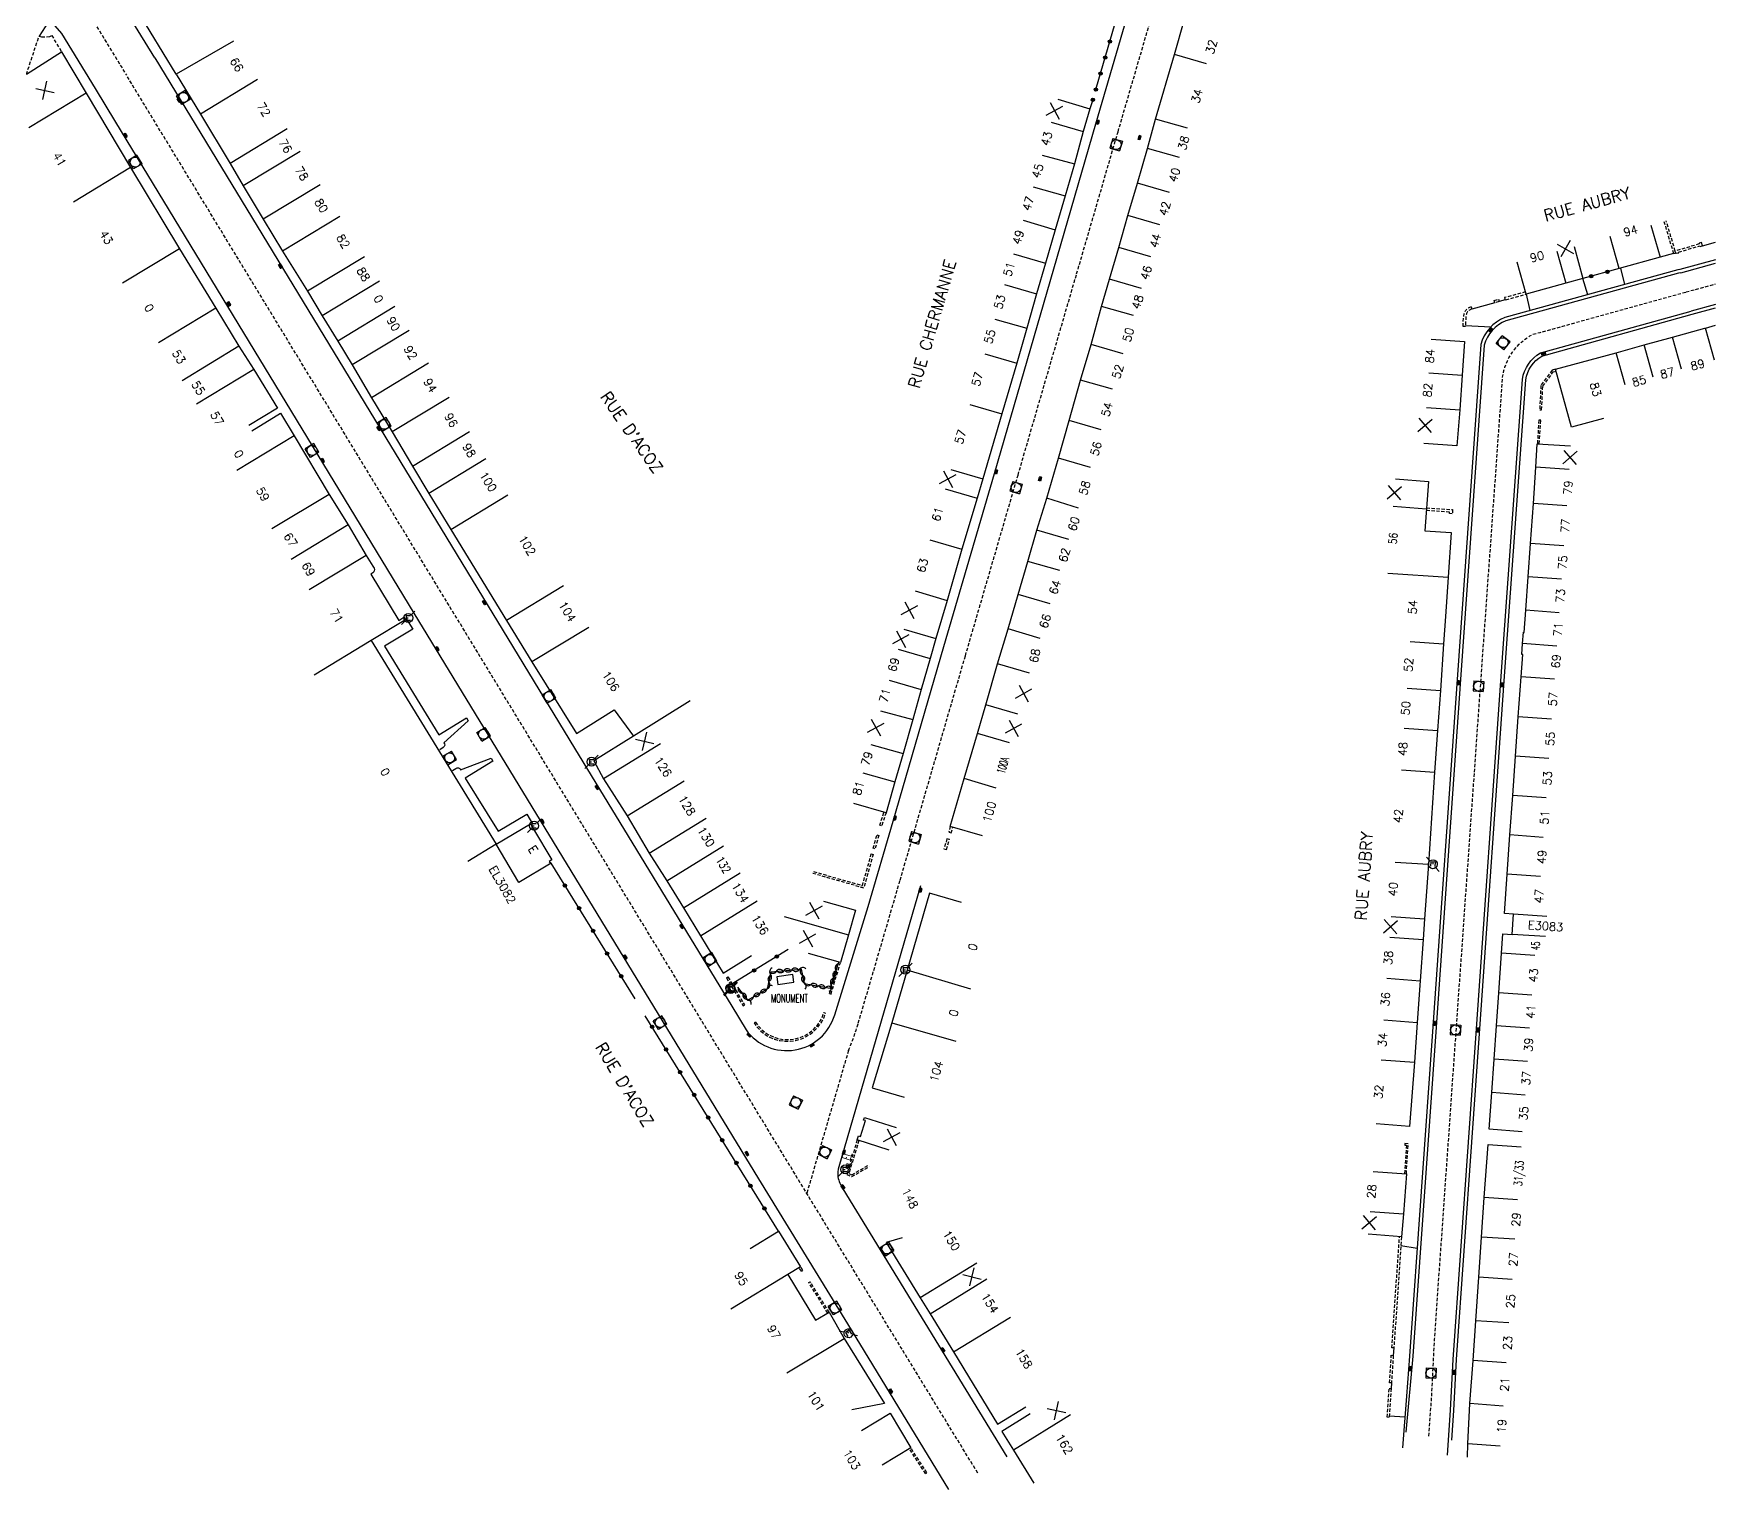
# Model space of a CAD drawing. Header units: millimetres. Extents: x 160000 to 161000, y 121000 to 122000.
# Drawn here: x 160748 to 161000, y 121021.1 to 121239.3 of the extents above; entities that cross this region are included whole.
import ezdxf
from ezdxf.enums import TextEntityAlignment as Align

# ---------------------------------------------------------------- set-up
doc = ezdxf.new("R2010")
doc.units = ezdxf.units.MM
doc.linetypes.add('DASHED', pattern=[0.75, 0.5, -0.25])
doc.layers.get('0').update_dxf_attribs({"linetype": 'CONTINUOUS'})
for name, color, linetype in [('W0001', 6, 'DASHED'), ('W0008', 7, 'CONTINUOUS'), ('W0100', 7, 'CONTINUOUS'), ('W0112', 1, 'DASHED'), ('W0310', 3, 'CONTINUOUS'), ('W0322', 7, 'CONTINUOUS'), ('W0334', 7, 'CONTINUOUS'), ('W0400', 7, 'CONTINUOUS'), ('W0420', 7, 'CONTINUOUS'), ('W0471', 7, 'CONTINUOUS'), ('W0984', 7, 'CONTINUOUS'), ('W0989', 7, 'CONTINUOUS'), ('W0991', 7, 'CONTINUOUS'), ('W1102', 7, 'CONTINUOUS')]:
    doc.layers.add(name, color=color, linetype=linetype)
doc.styles.get("Standard").update_dxf_attribs({"font": 'romans.shx', "width": 0.85})

# ---------------------------------------------------------------- blocks, each defined once
blk = doc.blocks.new('t991o')
at = {"color": 0, "linetype": 'Continuous'}
for p, q in [((-1, 1), (1, -1)), ((-1, -1), (1, 1))]:
    blk.add_line(p, q, dxfattribs=at)
blk = doc.blocks.new('t310o')
at = {"color": 0, "linetype": 'Continuous'}
for centre, start, end in [((-0.5, 0.38), 216.8699, 323.1304), ((0.5, -0.37), 36.8699, 143.1303)]:
    blk.add_arc(centre, 0.625, start, end, dxfattribs=at)
blk = doc.blocks.new('t322o')
at = {"color": 0, "linetype": 'Continuous'}
for radius in [0.25, 0.15]:
    blk.add_circle((0, 0), radius, dxfattribs=at)
blk = doc.blocks.new('T471')
for p, q in [((-0.333334, 0.333334), (-0.333334, -0.333334)), ((-0.333334, 0.333334), (0.333334, 0.333334)), ((-0.333334, 0), (0, 0)), ((0.500001, 0.500001), (1.000002, 1.000002)), ((-0.500001, -0.500001), (-1.000002, -1.000002)), ((-0.333334, -0.333334), (0.333334, -0.333334))]:
    blk.add_line(p, q)
blk.add_ellipse((0, 0), major_axis=(0.471405, 0.471405), ratio=1, start_param=5.4977871438, end_param=11.780972451)
blk = doc.blocks.new('T420')
for p, q in [((0.75, 0.75), (-0.75, 0.75)), ((-0.75, 0.75), (-0.75, -0.75)), ((0.75, 0.75), (0.75, -0.75)), ((0.75, -0.75), (-0.75, -0.75))]:
    blk.add_line(p, q)
blk.add_ellipse((0, 0), major_axis=(-0.53, 0.53), ratio=1, start_param=3.926991, end_param=10.210176)
blk = doc.blocks.new('T400')
for p, q in [((-0.15, 0.3), (0.15, 0.3)), ((-0.15, -0.25), (-0.15, 0.3)), ((-0.15, 0.15), (0.15, 0.15)), ((-0.15, 0), (0.15, 0)), ((0.15, 0.3), (0.15, -0.25)), ((-0.15, -0.15), (0.15, -0.15)), ((-0.15, -0.25), (-0.15, -0.3)), ((-0.15, -0.3), (0.15, -0.3)), ((0.15, -0.3), (0.15, -0.25))]:
    blk.add_line(p, q)

msp = doc.modelspace()

# ---------------------------------------------------------------- linework, layer by layer
at = {"layer": 'W0001', "flags": 128}
for points in [[(160605.79, 121493.05), (160633.83, 121443.89), (160656.3, 121405.93), (160693.99, 121344.03), (160761.89, 121233.06)], [(160889.46, 121023.59), (160863.84, 121065.49), (160861.72, 121068.97), (160761.89, 121233.06)], [(160995.6, 121200.58), (161000, 121201.78)], [(160870.08, 121086.9), (160868.32, 121080.87), (160863.84, 121065.49)]]:
    msp.add_lwpolyline(points, dxfattribs=at)
at = {"layer": 'W0001'}
msp.add_lwpolyline([(160870.08, 121086.9, 0.03102), (160871.56, 121091), (160877.83, 121112.43), (160887.61, 121146.06), (160895.5, 121173.15), (160904.28, 121203.28), (160910.48, 121224.59), (160922.92, 121267.23, -0.238398), (160930.14, 121273.92), (160966.78, 121281.04)], format="xyb", dxfattribs=at)
at = {"layer": 'W0001', "flags": 128}
msp.add_lwpolyline([(160957.07, 121029.13), (160957.51, 121035.39), (160957.92, 121043.64), (160961.15, 121089.69), (160964.93, 121143.23), (160968.12, 121187.8, -0.244261), (160972.67, 121194.24), (160973.76, 121194.53), (160995.6, 121200.58)], format="xyb", dxfattribs=at)
at = {"layer": 'W0008'}
for points in [[(160873.03, 121108.47), (160876.77, 121121.3), (160884.38, 121147.44), (160891.95, 121173.37), (160900.88, 121204.07), (160907.16, 121225.76), (160921.79, 121275.86), (160930.11, 121277.48), (160966.12, 121284.43)], [(161000, 121198.7), (160996.37, 121197.71)]]:
    msp.add_lwpolyline(points, dxfattribs=at)
at = {"layer": 'W0008', "flags": 128}
for points in [[(160766.14, 121235.66), (160755.91, 121252.3, -0.121314), (160755.5, 121253.6, -0.070202), (160755.56, 121254.42), (160758.58, 121262.97), (160761.53, 121271.53, -0.039037), (160762.35, 121273.41, -0.32455), (160763.95, 121274.2), (160765.95, 121274.17), (160784.53, 121272.54)], [(160757.26, 121231.06), (160752.21, 121239.3), (160751.21, 121240.45, 0.516722), (160749.68, 121240.3), (160748.79, 121238.93)], [(160766.14, 121235.66), (160829.02, 121132.22), (160852.59, 121093.56), (160854.75, 121090, 0.6228), (160868.02, 121092.25), (160873.03, 121108.47)], [(160880.9, 121111.6), (160868.63, 121069.49, 0.0758), (160868.51, 121067.97, 0.096), (160869.25, 121066.2), (160893.8, 121026.03)]]:
    msp.add_lwpolyline(points, format="xyb", dxfattribs=at)
msp.add_lwpolyline([(160885.11, 121021.14), (160869.99, 121045.95), (160856.66, 121067.69), (160804.98, 121152.46), (160760.28, 121226.03), (160757.26, 121231.06)], dxfattribs=at)
at = {"layer": 'W0008'}
for points in [[(160994.82, 121203.45), (161000, 121204.88, 0.009976)], [(160994.82, 121203.45), (160994.47, 121203.39), (160968.62, 121196.27, 0.225708), (160965.33, 121192.62), (160961.69, 121141.1), (160958.14, 121090.43), (160954.64, 121041.11), (160954.64, 121041.11), (160953.62, 121029.73)], [(160959.85, 121026.25), (160960.33, 121033.01), (160960.71, 121040.61), (160964.13, 121089.47), (160967.91, 121143.02), (160971.09, 121187.48, -0.226457), (160973.79, 121191.44), (160974.54, 121191.65), (160996.37, 121197.71)]]:
    msp.add_lwpolyline(points, format="xyb", dxfattribs=at)
at = {"layer": 'W0008', "flags": 128}
msp.add_lwpolyline([(160859.35, 121097.97), (160859.52, 121096.81), (160861.9, 121097.17), (160861.76, 121098.32)], close=True, dxfattribs=at)
at = {"layer": 'W0100'}
for p, q in [((160769.82, 121207.07), (160761.28, 121201.88)), ((160775.26, 121198.16), (160766.71, 121192.97)), ((160778.75, 121192.46), (160770.21, 121187.27)), ((160780.95, 121188.97), (160772.4, 121183.78)), ((160815.76, 121175.58), (160807.2, 121170.4)), ((160792.24, 121170.24), (160783.68, 121165.08)), ((160795.11, 121165.68), (160786.55, 121160.51)), ((160797.83, 121161.09), (160789.27, 121155.92)), ((160817.28, 121117.82), (160822.44, 121120.88)), ((160822.44, 121120.88), (160822.9, 121120.1)), ((160840.24, 121116.5), (160848.75, 121121.75)), ((160822.9, 121120.1), (160825.64, 121115.47)), ((160817.28, 121117.82), (160813.02, 121115.21)), ((160820.67, 121112.09), (160817.28, 121117.82)), ((160825.64, 121115.47), (160825.21, 121115.22)), ((160842.86, 121112.33), (160851.37, 121117.58)), ((160825.54, 121114.96), (160820.67, 121112.09)), ((160825.21, 121115.22), (160825.54, 121114.96)), ((160845.34, 121108.27), (160853.85, 121113.52)), ((160847.89, 121104.08), (160856.4, 121109.33))]:
    msp.add_line(p, q, dxfattribs=at)
for points in [[(160769.33, 121233.21), (160763.5, 121242.82), (160763.42, 121242.77), (160760.72, 121246.93), (160757.19, 121252.72), (160756.96, 121254.62), (160760.3, 121264.55), (160761.92, 121269.25), (160762.97, 121272.36), (160764.54, 121273.33), (160767.49, 121273.06), (160771.5, 121272.73), (160771.62, 121272.66), (160778.74, 121272.01), (160778.7, 121271.91), (160784.52, 121271.36), (160784.06, 121266.39)], [(160890.15, 121119.09), (160885.35, 121120.5), (160887.45, 121127.65), (160889.42, 121134.43), (160890.65, 121138.72), (160892.41, 121144.86), (160894.01, 121150.12), (160895.52, 121155.25), (160896.95, 121160.21), (160898.32, 121164.88), (160899.8, 121169.67), (160901.56, 121175.68), (160903.18, 121181.3), (160904.85, 121187.37), (160906.44, 121192.71), (160907.99, 121198.38), (160909.21, 121202.51), (160910.59, 121207.25), (160911.96, 121212.04), (160913.4, 121216.9), (160914.88, 121222.1), (160916.09, 121226.46), (160918.93, 121236.18), (160920.39, 121241.25)], [(160746.89, 121233.2), (160752.15, 121236.55), (160755.85, 121230.37)], [(160901.47, 121229.45), (160906.27, 121228.04), (160905.26, 121224.62), (160903.95, 121219.79), (160902.56, 121214.97), (160901.06, 121209.9), (160899.62, 121204.89), (160898.26, 121200.28), (160896.84, 121195.16), (160895.3, 121189.91), (160893.07, 121182.33), (160890.22, 121172.59), (160889.35, 121169.66), (160887.1, 121162.04), (160884.86, 121154.37), (160883.18, 121148.65), (160882.32, 121145.67), (160881, 121141.03), (160879.73, 121136.49), (160878.26, 121131.4), (160877.05, 121127.15), (160875.72, 121122.54), (160870.91, 121123.93)], [(160990.35, 121210.61), (160991.71, 121205.8), (160985.6, 121204.08), (160984.25, 121208.9)], [(160978.82, 121207.41), (160980.15, 121202.59), (160977.58, 121201.89), (160971.65, 121200.24), (160970.31, 121205.06)], [(160983.26, 121181.63), (160978.44, 121180.3), (160976.05, 121188.99), (160985.14, 121191.47), (160989.35, 121192.65), (160993.6, 121193.82), (160998.41, 121195.15), (160998.51, 121195.18)], [(160998.51, 121195.18), (161000, 121195.6)], [(160957.41, 121193.49), (160962.4, 121193.15), (160962.05, 121188.09), (160961.69, 121182.93), (160961.28, 121177.51), (160956.29, 121177.88)], [(160971.07, 121074.73), (160966.08, 121075.11), (160966.49, 121080.62), (160966.85, 121085.61), (160967.18, 121090.61), (160967.53, 121095.55), (160967.97, 121101.5), (160968.17, 121104.41), (160969.56, 121104.31), (160969.77, 121107.32), (160968.39, 121107.42), (160968.79, 121113.31), (160969.22, 121119.21), (160969.64, 121125.14), (160970.05, 121131.03), (160970.46, 121136.93), (160970.89, 121142.92), (160971.13, 121146.24), (160970.98, 121146.25), (160971.11, 121147.91), (160971.23, 121149.58), (160971.37, 121149.57), (160971.61, 121152.88), (160971.94, 121157.89), (160972.31, 121162.91), (160972.73, 121168.87), (160973.11, 121174.35), (160973.32, 121177.84), (160978.31, 121177.54)], [(160952.04, 121172.56), (160957.03, 121172.16), (160956.44, 121164.8), (160960.41, 121164.52), (160959.95, 121157.83), (160959.54, 121151.97), (160959.25, 121147.86), (160958.79, 121140.88), (160958.37, 121134.86), (160957.93, 121128.63), (160957, 121114.81), (160956.41, 121106.65), (160956.2, 121103.54), (160955.76, 121097.37), (160955.33, 121091.13), (160954.9, 121085.15), (160954.17, 121075.53), (160949.19, 121075.91)], [(160967.76, 121027.61), (160962.92, 121027.97), (160963.22, 121034), (160963.68, 121040.44), (160964.09, 121046.42), (160964.55, 121052.94), (160964.94, 121058.95), (160965.36, 121064.9), (160965.93, 121072.81), (160970.91, 121072.45)], [(160948.7, 121068.78), (160953.69, 121068.42), (160953.25, 121062.42), (160952.96, 121059), (160947.98, 121059.41)]]:
    msp.add_lwpolyline(points, dxfattribs=at)
at = {"layer": 'W0100', "flags": 128}
for points in [[(160769.33, 121233.21), (160772.97, 121227.23), (160777.41, 121219.85), (160779.38, 121216.47), (160782.38, 121211.47), (160785.29, 121206.7), (160789.01, 121200.69), (160791.23, 121197.01), (160793.54, 121193.21), (160795.69, 121189.64), (160798.6, 121184.71), (160801.71, 121179.6), (160804.74, 121174.48), (160807.2, 121170.4), (160810.51, 121165.01), (160818.82, 121151.35), (160822.63, 121145.13), (160829.33, 121134.43), (160834.96, 121137.96), (160837.88, 121134.03), (160831.95, 121130.31), (160833.39, 121127.6), (160836.92, 121122.07), (160840.24, 121116.5), (160842.86, 121112.33), (160845.34, 121108.27), (160847.89, 121104.08), (160851.3, 121098.52), (160855.56, 121101.14)], [(160755.85, 121230.37), (160762.48, 121219.24), (160769.82, 121207.07), (160775.26, 121198.16), (160778.75, 121192.46), (160780.95, 121188.97), (160784.5, 121183.17), (160780.24, 121180.56)], [(160887.04, 121109.09), (160882.25, 121110.5), (160878.86, 121098.97), (160876.57, 121091.08), (160873.66, 121081.33), (160878.45, 121079.9)], [(160866.32, 121109.3), (160871.12, 121107.93), (160870.07, 121104.23), (160868.89, 121100.1), (160864.09, 121101.47)], [(160876.18, 121071.99), (160871.41, 121073.5), (160871.61, 121074.1), (160871.9, 121074.01), (160872.62, 121076.4), (160872.33, 121076.49), (160872.47, 121076.86), (160877.24, 121075.35)], [(160855.35, 121057.23), (160859.61, 121059.85), (160862.91, 121054.48), (160861.01, 121053.33), (160865.16, 121046.48), (160867.2, 121047.68), (160869.43, 121043.77), (160875.48, 121033.99), (160870.57, 121033.04)], [(160878.15, 121058.83), (160875.73, 121058.14), (160880.82, 121049.82), (160882.31, 121047.44), (160885.83, 121041.73), (160892.43, 121030.92), (160896.69, 121033.53)], [(160872.05, 121029.97), (160876.34, 121032.54), (160879.43, 121027.35), (160875.14, 121024.79)], [(160897.32, 121032.46), (160893.07, 121029.83), (160894.84, 121027.04), (160897.87, 121022.08)]]:
    msp.add_lwpolyline(points, dxfattribs=at)
msp.add_lwpolyline([(160780.69, 121179.78), (160784.96, 121182.4), (160787.01, 121179.02), (160787, 121179), (160792.24, 121170.24), (160795.11, 121165.68), (160797.83, 121161.09), (160798.81, 121159.5, -0.6024), (160798.49, 121158.3), (160802.69, 121151.37), (160803.46, 121151.83), (160803.7, 121151.43), (160798.54, 121148.37), (160817.28, 121117.82)], format="xyb", dxfattribs=at)
msp.add_lwpolyline([(160869.86, 121069.93), (160869.7, 121069.34), (160870.01, 121069.25), (160870.18, 121069.84)], close=True, dxfattribs=at)
at = {"layer": 'W0112'}
for p, q in [((160851.81, 121097.8), (160852.03, 121097.93)), ((160851.81, 121097.8), (160854.3, 121093.6)), ((160852.03, 121097.93), (160854.52, 121093.73)), ((160867.23, 121095.44), (160868.65, 121100.17)), ((160867.47, 121095.37), (160868.89, 121100.1)), ((160867.23, 121095.44), (160867.47, 121095.37)), ((160854.3, 121093.6), (160854.52, 121093.73)), ((160856.14, 121091.17), (160855.93, 121091.04)), ((160855.93, 121091.04), (160856.4, 121090.4)), ((160856.14, 121091.17), (160856.59, 121090.56)), ((160856.4, 121090.4), (160856.96, 121089.82)), ((160856.59, 121090.56), (160857.12, 121090.01)), ((160864.8, 121090.03), (160865.33, 121090.58)), ((160864.97, 121089.84), (160865.52, 121090.42)), ((160865.33, 121090.58), (160865.78, 121091.2)), ((160865.52, 121090.42), (160865.99, 121091.07)), ((160865.78, 121091.2), (160866.14, 121091.87)), ((160865.99, 121091.07), (160866.37, 121091.77)), ((160866.14, 121091.87), (160866.41, 121092.59)), ((160866.37, 121091.77), (160866.65, 121092.52)), ((160866.41, 121092.59), (160866.65, 121092.52)), ((160856.96, 121089.82), (160857.58, 121089.33)), ((160857.12, 121090.01), (160857.72, 121089.53)), ((160857.58, 121089.33), (160858.27, 121088.92)), ((160857.72, 121089.53), (160858.38, 121089.14)), ((160858.27, 121088.92), (160859, 121088.61)), ((160858.38, 121089.14), (160859.09, 121088.85)), ((160859, 121088.61), (160859.78, 121088.4)), ((160859.09, 121088.85), (160859.82, 121088.65)), ((160859.78, 121088.4), (160860.57, 121088.3)), ((160859.82, 121088.65), (160860.58, 121088.54)), ((160860.57, 121088.3), (160861.37, 121088.3)), ((160860.58, 121088.54), (160861.35, 121088.55)), ((160861.35, 121088.55), (160862.11, 121088.65)), ((160861.37, 121088.3), (160862.16, 121088.41)), ((160862.11, 121088.65), (160862.84, 121088.86)), ((160862.16, 121088.41), (160862.93, 121088.62)), ((160862.84, 121088.86), (160863.55, 121089.16)), ((160862.93, 121088.62), (160863.66, 121088.94)), ((160863.55, 121089.16), (160864.2, 121089.55)), ((160863.66, 121088.94), (160864.35, 121089.35)), ((160864.2, 121089.55), (160864.8, 121090.03)), ((160864.35, 121089.35), (160864.97, 121089.84)), ((160871.41, 121073.5), (160869.85, 121068.35)), ((160871.65, 121073.42), (160870.15, 121068.49)), ((160869.85, 121068.35), (160870.6, 121068.01)), ((160870.15, 121068.49), (160870.59, 121068.29)), ((160870.59, 121068.29), (160873.07, 121069.72)), ((160870.6, 121068.01), (160873.2, 121069.51)), ((160863.03, 121053.82), (160862.69, 121054.35)), ((160863.24, 121053.95), (160862.91, 121054.48)), ((160863.03, 121053.82), (160863.24, 121053.95)), ((160864.14, 121052.12), (160864.35, 121052.25)), ((160866.98, 121047.55), (160864.14, 121052.12)), ((160867.2, 121047.68), (160864.35, 121052.25)), ((160881.63, 121023.5), (160879.22, 121027.22)), ((160881.84, 121023.64), (160879.43, 121027.35)), ((160881.63, 121023.5), (160881.84, 121023.64))]:
    msp.add_line(p, q, dxfattribs=at)
for points in [[(160746.89, 121233.2), (160748.79, 121238.93), (160749.13, 121238.81), (160750.38, 121238.86), (160750.68, 121239.03), (160752.15, 121236.55)], [(160993.99, 121206.71), (160992.63, 121211.26)], [(160992.29, 121211.15), (160993.73, 121206.34), (160994.02, 121206.41)], [(160976.05, 121188.99), (160975.54, 121188.88), (160973.85, 121186.57), (160973.67, 121182.92), (160973.96, 121182.91), (160974.14, 121186.47), (160975.71, 121188.62), (160976.13, 121188.7)], [(160973.61, 121177.82), (160973.84, 121181.38), (160973.55, 121181.39), (160973.32, 121177.84)], [(160956.71, 121168.22), (160960.61, 121167.96), (160960.58, 121167.35), (160960.17, 121167.37), (160960.18, 121167.58), (160956.68, 121167.82)], [(160875.72, 121122.54), (160875.05, 121120.58), (160874.77, 121120.67), (160875.43, 121122.63)], [(160885.35, 121120.5), (160885.12, 121119.61), (160885.5, 121119.51), (160885.73, 121120.39)], [(160864.85, 121113.73), (160872.18, 121111.62), (160873.5, 121116.38), (160873.79, 121116.3), (160872.39, 121111.25), (160864.76, 121113.44)], [(160953.69, 121068.42), (160953.98, 121072.93), (160953.47, 121072.98), (160953.45, 121072.72), (160953.71, 121072.7), (160953.43, 121068.43)], [(160952.96, 121059), (160951.82, 121042.33), (160951.53, 121042.35), (160952.66, 121059.02)], [(160962.83, 121025.99), (160962.83, 121025.99)]]:
    msp.add_lwpolyline(points, dxfattribs=at)
for points in [[(160994.24, 121206.39), (160994.53, 121206.46), (160994.5, 121206.55), (160997.68, 121207.5), (160997.7, 121207.41), (160998.07, 121207.51), (160997.93, 121207.99), (160997.57, 121207.87), (160997.59, 121207.78), (160993.93, 121206.7), (160994.02, 121206.41), (160994.22, 121206.47)], [(160966.86, 121199.3), (160967.5, 121199.49), (160967.59, 121199.15), (160966.96, 121198.97)], [(160873.78, 121117.22), (160874.36, 121119.22), (160874.65, 121119.14), (160874.06, 121117.14)], [(160884.78, 121117.03), (160885.23, 121118.52), (160884.85, 121118.63), (160884.4, 121117.15)], [(160951.16, 121037.11), (160951.44, 121041.24), (160951.74, 121041.22), (160951.46, 121037.09)], [(160950.84, 121031.94), (160951.11, 121036.26), (160951.41, 121036.24), (160951.13, 121031.92)]]:
    msp.add_lwpolyline(points, close=True, dxfattribs=at)
at = {"layer": 'W0112', "flags": 128}
msp.add_lwpolyline([(160971.56, 121200.58), (160968.4, 121199.73), (160968.49, 121199.39), (160971.65, 121200.24)], dxfattribs=at)
at = {"layer": 'W0112'}
msp.add_lwpolyline([(160963.5, 121198.02, 0.319369), (160962.61, 121196.89), (160962.54, 121195.42), (160962.2, 121195.43), (160962.26, 121196.91, -0.319369), (160963.4, 121198.36), (160963.5, 121198.02)], format="xyb", dxfattribs=at)
at = {"layer": 'W0310', "flags": 128}
msp.add_lwpolyline([(160853.48, 121096.41), (160854.97, 121094.46), (160857.96, 121096.16), (160858.52, 121098.7), (160863.01, 121099.08), (160863.43, 121096.96), (160867.32, 121096.25), (160868.47, 121099.73)], dxfattribs=at)
at = {"layer": 'W0322'}
for p, q in [((160838.13, 121094.63), (160825.54, 121114.96)), ((160861.04, 121102.04), (160852.52, 121096.81)), ((160859.61, 121059.85), (160839.64, 121092.09))]:
    msp.add_line(p, q, dxfattribs=at)
for points in [[(160907.18, 121230.91), (160918.89, 121271.22)], [(160906.72, 121229.39), (160906.27, 121228.04)], [(160985.6, 121204.08), (160980.15, 121202.6)]]:
    msp.add_lwpolyline(points, dxfattribs=at)
at = {"layer": 'W0334'}
for points in [[(160993.73, 121206.34), (160991.71, 121205.8)], [(160998.07, 121207.51), (161000, 121208.03)], [(160985.77, 121204.13), (160986.37, 121201.68)], [(160980.87, 121200.17), (160980.15, 121202.59)], [(160966.96, 121198.97), (160963.5, 121198.02)], [(160968.49, 121199.39), (160967.59, 121199.15)], [(160971.65, 121200.24), (160972.22, 121197.78)], [(160962.55, 121195.54), (160966.37, 121195.34)], [(160952.87, 121057.7), (160955.29, 121057.31)], [(160951.82, 121042.33), (160951.74, 121041.22)], [(160951.46, 121037.09), (160951.41, 121036.24)], [(160951.15, 121032.17), (160953.47, 121031.99)], [(160962.83, 121025.99), (160962.92, 121027.97)]]:
    msp.add_lwpolyline(points, dxfattribs=at)
for points in [[(160994.68, 121203.95), (160994.37, 121203.88), (160968.46, 121196.75, 0.229422), (160964.83, 121192.71), (160961.19, 121141.13), (160957.64, 121090.47), (160954.14, 121041.12), (160953.7, 121035.1), (160953.12, 121027.36)], [(160960.52, 121028.53), (160960.83, 121032.98), (160961.21, 121040.58), (160964.63, 121089.44), (160968.41, 121142.99), (160971.59, 121187.42, -0.222034), (160973.99, 121190.98), (160974.68, 121191.16), (160996.5, 121197.25)], [(160803.86, 121151.53), (160804.8, 121150.05), (160800.54, 121147.48), (160808.7, 121134.23), (160812.82, 121136.76), (160813.1, 121136.32), (160809.45, 121133.02, -0.506601), (160809.37, 121132.31), (160808.84, 121131.99)], [(160810.75, 121128.89), (160811.25, 121129.17, -0.52883), (160811.95, 121128.97), (160816.54, 121130.73), (160816.8, 121130.28), (160812.66, 121127.74), (160817.61, 121119.77), (160821.87, 121122.31), (160822.75, 121120.87)]]:
    msp.add_lwpolyline(points, format="xyb", dxfattribs=at)
at = {"layer": 'W0334', "flags": 128}
for points in [[(161000, 121205.41), (160994.68, 121203.95)], [(160996.5, 121197.25), (161000, 121198.19)]]:
    msp.add_lwpolyline(points, dxfattribs=at)
at = {"layer": 'W1102'}
for p, q in [((160777.94, 121238.18), (160769.33, 121233.21)), ((160923.73, 121234.78), (160918.93, 121236.18)), ((160781.52, 121232.41), (160772.97, 121227.23)), ((160755.85, 121230.37), (160747.26, 121225.19)), ((160920.91, 121225.12), (160916.09, 121226.46)), ((160785.96, 121225.03), (160777.41, 121219.85)), ((160900.46, 121226.03), (160905.26, 121224.62)), ((160787.94, 121221.65), (160779.38, 121216.47)), ((160919.69, 121220.73), (160914.88, 121222.1)), ((160762.48, 121219.24), (160753.94, 121214.04)), ((160899.12, 121221.1), (160903.95, 121219.79)), ((160790.94, 121216.65), (160782.38, 121211.47)), ((160897.75, 121216.35), (160902.56, 121214.97)), ((160918.19, 121215.49), (160913.4, 121216.9)), ((160793.85, 121211.88), (160785.29, 121206.7)), ((160896.27, 121211.32), (160901.06, 121209.9)), ((160916.77, 121210.66), (160911.96, 121212.04)), ((160894.82, 121206.28), (160899.62, 121204.89)), ((160915.39, 121205.85), (160910.59, 121207.25)), ((160976.25, 121206.71), (160977.58, 121201.89)), ((160797.57, 121205.87), (160789.01, 121200.69)), ((160799.79, 121202.19), (160791.23, 121197.01)), ((160893.46, 121201.7), (160898.26, 121200.28)), ((160914.01, 121201.1), (160909.21, 121202.51)), ((160802.1, 121198.39), (160793.54, 121193.21)), ((160892.02, 121196.5), (160896.84, 121195.16)), ((160912.82, 121197.06), (160907.99, 121198.38)), ((160804.24, 121194.82), (160795.69, 121189.64)), ((160994.92, 121189), (160993.6, 121193.82)), ((160999.87, 121190.37), (160998.51, 121195.18)), ((160890.5, 121191.32), (160895.3, 121189.91)), ((160911.23, 121191.29), (160906.44, 121192.71)), ((160986.46, 121186.65), (160985.14, 121191.47)), ((160990.69, 121187.83), (160989.35, 121192.65)), ((160807.16, 121189.89), (160798.6, 121184.71)), ((160909.67, 121186.04), (160904.85, 121187.37)), ((160957.06, 121188.44), (160962.05, 121188.09)), ((160810.26, 121184.78), (160801.71, 121179.6)), ((160888.27, 121183.74), (160893.07, 121182.33)), ((160907.98, 121179.92), (160903.18, 121181.3)), ((160956.7, 121183.28), (160961.69, 121182.93)), ((160787.01, 121179.02), (160778.45, 121173.85)), ((160804.74, 121174.48), (160813.3, 121179.66)), ((160885.42, 121173.99), (160890.22, 121172.59)), ((160906.36, 121174.27), (160901.56, 121175.68)), ((160978.1, 121174), (160973.11, 121174.35)), ((160884.56, 121171.08), (160889.35, 121169.66)), ((160810.51, 121165.01), (160819.06, 121170.19)), ((160904.58, 121168.2), (160899.8, 121169.67)), ((160951.71, 121168.46), (160956.7, 121168.06)), ((160977.72, 121168.52), (160972.73, 121168.87)), ((160882.3, 121163.45), (160887.1, 121162.04)), ((160903.12, 121163.47), (160898.32, 121164.88)), ((160977.29, 121162.55), (160972.31, 121162.91)), ((160901.76, 121158.83), (160896.95, 121160.21)), ((160950.91, 121158.45), (160959.95, 121157.83)), ((160827.37, 121156.53), (160818.82, 121151.35)), ((160880.06, 121155.77), (160884.86, 121154.37)), ((160976.93, 121157.56), (160971.94, 121157.89)), ((160900.32, 121153.83), (160895.52, 121155.25)), ((160976.6, 121152.52), (160971.61, 121152.88)), ((160798.54, 121148.37), (160790.02, 121143.14)), ((160831.18, 121150.31), (160822.63, 121145.13)), ((160878.39, 121150.06), (160883.18, 121148.65)), ((160898.8, 121148.67), (160894.01, 121150.12)), ((160954.26, 121148.22), (160959.25, 121147.86)), ((160877.52, 121147.06), (160882.32, 121145.67)), ((160976.24, 121147.52), (160971.11, 121147.91)), ((160897.22, 121143.48), (160892.41, 121144.86)), ((160876.19, 121142.4), (160881, 121141.03)), ((160953.8, 121141.21), (160958.79, 121140.88)), ((160975.87, 121142.57), (160970.89, 121142.92)), ((160846.36, 121139.33), (160837.88, 121134.03)), ((160895.46, 121137.33), (160890.65, 121138.72)), ((160874.91, 121137.83), (160879.73, 121136.49)), ((160975.45, 121136.58), (160970.46, 121136.93)), ((160894.22, 121133.04), (160889.42, 121134.43)), ((160953.38, 121135.21), (160958.37, 121134.86)), ((160841.9, 121132.85), (160833.39, 121127.6)), ((160873.46, 121132.78), (160878.26, 121131.4)), ((160975.04, 121130.67), (160970.05, 121131.03)), ((160872.24, 121128.52), (160877.05, 121127.15)), ((160952.95, 121128.98), (160957.93, 121128.63)), ((160836.92, 121122.07), (160845.44, 121127.32)), ((160892.24, 121126.24), (160887.45, 121127.65)), ((160974.62, 121124.78), (160969.64, 121125.14)), ((160974.2, 121118.85), (160969.22, 121119.21)), ((160952.01, 121115.14), (160957, 121114.81)), ((160973.78, 121112.96), (160968.79, 121113.31)), ((160860.46, 121106.97), (160870.07, 121104.23)), ((160951.42, 121107.01), (160956.41, 121106.65)), ((160974.76, 121106.98), (160969.77, 121107.32)), ((160951.21, 121103.88), (160956.2, 121103.54)), ((160974.55, 121103.97), (160969.56, 121104.31)), ((160972.96, 121101.13), (160967.97, 121101.5)), ((160888.44, 121096.11), (160878.86, 121098.97)), ((160950.77, 121097.73), (160955.76, 121097.37)), ((160972.52, 121095.2), (160967.53, 121095.55)), ((160876.57, 121091.08), (160886.18, 121088.3)), ((160950.34, 121091.48), (160955.33, 121091.13)), ((160972.17, 121090.28), (160967.18, 121090.61)), ((160949.91, 121085.52), (160954.9, 121085.15)), ((160971.84, 121085.25), (160966.85, 121085.61)), ((160971.48, 121080.24), (160966.49, 121080.62)), ((160948.26, 121062.79), (160953.25, 121062.42)), ((160970.35, 121064.55), (160965.36, 121064.9)), ((160969.93, 121058.63), (160964.94, 121058.95)), ((160889.34, 121055.06), (160880.82, 121049.82)), ((160861.01, 121053.33), (160852.46, 121048.16)), ((160882.31, 121047.44), (160890.83, 121052.67)), ((160969.54, 121052.59), (160964.55, 121052.94)), ((160885.83, 121041.73), (160894.35, 121046.97)), ((160969.07, 121046.08), (160964.09, 121046.42)), ((160860.87, 121038.59), (160869.43, 121043.77)), ((160968.66, 121040.09), (160963.68, 121040.44)), ((160903.34, 121032.31), (160894.84, 121027.04)), ((160968.2, 121033.63), (160963.22, 121034))]:
    msp.add_line(p, q, dxfattribs=at)

# ---------------------------------------------------------------- block references
at = {"layer": 'W0310'}
for p, rotation in [((160858.18, 121097.17), 77.45254700213518), ((160858.43, 121098.3), 77.45254700213518), ((160859.27, 121098.76), 4.823058700401639), ((160860.42, 121098.86), 4.823058700401639), ((160861.57, 121098.96), 4.823058700401639), ((160862.72, 121099.05), 4.823058700401639), ((160863.18, 121098.22), 281.2154995732723), ((160863.4, 121097.09), 281.2154995732723), ((160867.49, 121096.75), 71.78258523407915), ((160867.85, 121097.85), 71.78258523407915), ((160868.21, 121098.94), 71.78258523407915), ((160854.18, 121095.49), 307.3805775070176), ((160854.88, 121094.57), 307.3805775070176), ((160855.85, 121094.96), 29.65993380833208), ((160856.85, 121095.53), 29.65993380833208), ((160857.86, 121096.1), 29.65993380833208), ((160864.43, 121096.78), 349.5887189021918), ((160865.57, 121096.57), 349.5887189021918), ((160866.71, 121096.36), 349.5887189021918)]:
    msp.add_blockref('t310o', p, dxfattribs=dict(at, rotation=rotation))
at = {"layer": 'W0322'}
for p, rotation in [((160909.27, 121238.11), 73.79663801394359), ((160908.57, 121235.71), 73.79663801394359), ((160907.87, 121233.31), 73.79663801394359), ((160906.72, 121229.39), 251.497450835754), ((160907.18, 121230.91), 73.79663801394359), ((160983.82, 121203.6), 195.237772115789), ((160981.41, 121202.94), 195.237772115789), ((160827.6, 121111.63), 121.7859309547394), ((160829.71, 121108.23), 121.7859309547394), ((160831.81, 121104.83), 121.7859309547394), ((160833.92, 121101.43), 121.7859309547394), ((160859.34, 121100.99), 211.5617839444602), ((160836.03, 121098.03), 121.7859309547394), ((160855.93, 121098.9), 211.5617839444602), ((160840.65, 121090.46), 121.7758513243987), ((160842.76, 121087.06), 121.7758513243987), ((160844.86, 121083.65), 121.7758513243987), ((160846.97, 121080.25), 121.7758513243987), ((160849.07, 121076.85), 121.7758513243987), ((160851.18, 121073.45), 121.7758513243987), ((160853.29, 121070.05), 121.7758513243987), ((160855.39, 121066.65), 121.7758513243987), ((160857.5, 121063.25), 121.7758513243987)]:
    msp.add_blockref('t322o', p, dxfattribs=dict(at, rotation=rotation))
at = {"layer": 'W0400'}
for p, rotation in [((160769.77, 121229.34), 31.15331349469199), ((160907.45, 121226.01), 163.7754302080463), ((160761.72, 121224.04), 31.15331349469199), ((160913.71, 121223.7), 163.7754302080463), ((160784.94, 121204.46), 31.45759840233202), ((160777.22, 121198.8), 31.45759840233202), ((160966.33, 121194.88), 322.182321949692), ((160974.27, 121191.33), 104.936625842001), ((160799.71, 121180.16), 31.72934958195502), ((160791.28, 121175.36), 31.72934958195502), ((160892.21, 121173.62), 163.7531781315304), ((160898.8, 121172.56), 163.7531781315304), ((160815.55, 121154.06), 31.52714169881898), ((160808.46, 121147.13), 31.52714169881898), ((160961.51, 121142.02), 175.9629394886762), ((160968.04, 121141.69), 175.9629394886762), ((160832.41, 121126.35), 30.98612512096699), ((160824.19, 121121.28), 30.98612512096699), ((160877.04, 121121.73), 163.6862797155709), ((160880.86, 121110.93), 163.6862797155709), ((160845.1, 121105.53), 31.50210674090298), ((160836.62, 121100.92), 31.50210674090298), ((160957.89, 121090.96), 175.9921731209353), ((160964.4, 121089.97), 175.9921731209353), ((160855.19, 121089.21), 222.8462003055544), ((160864.63, 121087.71), 299.5548043489556), ((160854.87, 121071.48), 31.44816831057095), ((160869.4, 121071.66), 163.4225993477461), ((160869.24, 121066.46), 211.473845374279), ((160884.25, 121042.02), 211.4839389201211), ((160954.25, 121039.19), 177.7683093151287), ((160960.84, 121038.66), 177.7683093151287), ((160876.42, 121035.86), 31.49739495647299)]:
    msp.add_blockref('T400', p, dxfattribs=dict(at, rotation=rotation))
at = {"layer": 'W0420'}
for p, rotation in [((160770.44, 121229.72), 301.3679308375351), ((160910.2, 121222.66), 73.8465360042159), ((160763.2, 121220.04), 301.3679308375351), ((160968.19, 121192.98), 232.182321949692), ((160800.54, 121180.74), 301.472195025495), ((160789.7, 121176.83), 301.472195025495), ((160895.21, 121171.27), 73.72559321224527), ((160825.22, 121139.97), 210.683369710928), ((160964.52, 121141.49), 85.9629394886762), ((160815.4, 121134.31), 210.683369710928), ((160810.32, 121130.76), 210.683369710928), ((160880.05, 121118.78), 73.7701252013407), ((160849.34, 121100.55), 301.305661140464), ((160841.86, 121091.09), 301.305661140464), ((160961.06, 121089.99), 85.99217312093529), ((160862.2, 121079.13), 63.7564571796004), ((160866.56, 121071.69), 63.7564571796004), ((160875.85, 121057.16), 122.090361657357), ((160868.08, 121048.31), 301.222567415786), ((160957.37, 121038.57), 87.7683093151287)]:
    msp.add_blockref('T420', p, dxfattribs=dict(at, rotation=rotation))
at = {"layer": 'W0471'}
for p in [(160804.12, 121151.74), (160831.59, 121130.18), (160822.97, 121120.6), (160878.62, 121099.02), (160852.36, 121096.24), (160852.44, 121096.12), (160869.6, 121069.09)]:
    msp.add_blockref('T471', p, dxfattribs=at)
for p, rotation in [((160957.66, 121114.82), 266.113664603519), ((160870.08, 121044.53), 301.222567415786)]:
    msp.add_blockref('T471', p, dxfattribs=dict(at, rotation=rotation))
at = {"layer": 'W0991'}
for p, rotation in [((160749.67, 121230.78), 32.52792181356434), ((160900.97, 121227.74), 343.593604394653), ((160977.53, 121207.06), 285.3489158587301), ((160956.5, 121180.59), 355.7292364059323), ((160978.21, 121175.78), 356.4984706582788), ((160884.99, 121172.54), 343.432343686876), ((160951.88, 121170.51), 355.4125791208699), ((160879.22, 121152.91), 343.6333987788615), ((160877.95, 121148.56), 343.8388160366015), ((160896.34, 121140.41), 343.9904507917477), ((160874.19, 121135.3), 343.9576640620942), ((160894.84, 121135.19), 343.8980202900647), ((160839.54, 121133.23), 31.6617667848962), ((160864.94, 121107.89), 343.8155755427338), ((160951.32, 121105.45), 356.1060045615336), ((160863.99, 121103.69), 344.520449082266), ((160876.57, 121073.94), 342.939730505574), ((160948.12, 121061.11), 355.2840282167796), ((160888.6, 121052.99), 30.74363314484132), ((160901.26, 121032.94), 32.66600185549193)]:
    msp.add_blockref('t991o', p, dxfattribs=dict(at, rotation=rotation))

# ---------------------------------------------------------------- texts
at = {"layer": 'W0984'}
for s, rotation, p in [('E', 301.6111, (160822.82, 121117.03)), ('EL3082', 299.8335, (160818.23, 121111.74)), ('E3083', 356.0703, (160974.56, 121105.55))]:
    msp.add_text(s, height=1.25, rotation=rotation, dxfattribs=at).set_placement(p, align=Align.MIDDLE)
at = {"layer": 'W0984', "width": 0.6}
msp.add_text('MONUMENT', height=1.25, dxfattribs=at).set_placement((160861.24, 121094.74), align=Align.MIDDLE)
msp.add_text('EL', height=1.25, rotation=72.428, dxfattribs=at).set_placement((160869.86, 121071.1), align=Align.MIDDLE)
at = {"layer": 'W0989'}
for s, rotation, p in [('RUE AUBRY', 15.2847, (160980.75, 121213.74)), ('RUE CHERMANNE', 73.7697, (160882.63, 121195.83)), ("RUE D'ACOZ", 304.9415, (160837.61, 121179.54)), ('RUE AUBRY', 85.9629, (160947.34, 121113.08)), ("RUE D'ACOZ", 301.3208, (160836.54, 121081.79))]:
    msp.add_text(s, height=1.75, rotation=rotation, dxfattribs=at).set_placement(p, align=Align.MIDDLE)
at = {"layer": 'W0991'}
for s, rotation, p in [('32', 73.9229, (160924.47, 121237.32)), ('66', 301.3113, (160778.41, 121234.64)), ('72', 301.0135, (160782.47, 121227.92)), ('34', 73.7029, (160922.32, 121229.95)), ('43', 74.772, (160899.79, 121223.56)), ('38', 74.4508, (160920.3, 121222.93)), ('76', 300.3283, (160785.73, 121222.45)), ('41', 300.7621, (160751.86, 121220.46)), ('78', 300.9587, (160788.17, 121218.34)), ('45', 73.9204, (160898.44, 121218.73)), ('40', 74.0921, (160918.94, 121218.11)), ('80', 301.3881, (160791.09, 121213.51)), ('47', 73.5658, (160897.01, 121213.84)), ('42', 73.5867, (160917.48, 121213.08)), ('43', 301.1004, (160758.87, 121208.76)), ('82', 301.7552, (160794.38, 121208.17)), ('49', 73.9267, (160895.54, 121208.8)), ('44', 74.0294, (160916.08, 121208.26)), ('94', 15.6963, (160987.3, 121209.75)), ('90', 15.5341, (160973.28, 121205.88)), ('88', 301.0767, (160797.4, 121203.23)), ('51', 73.5207, (160894.14, 121203.99)), ('46', 73.7199, (160914.7, 121203.47)), ('0', 301.3801, (160765.28, 121198.19)), ('0', 301.3411, (160799.65, 121199.53)), ('53', 74.5344, (160892.74, 121199.1)), ('48', 73.6015, (160913.41, 121199.08)), ('90', 300.9961, (160801.9, 121195.8)), ('55', 73.6465, (160891.26, 121193.91)), ('50', 74.64, (160912.02, 121194.17)), ('53', 301.5456, (160769.76, 121190.86)), ('92', 300.5671, (160804.47, 121191.49)), ('84', 86.0177, (160957.23, 121190.97)), ('57', 73.6022, (160889.39, 121187.53)), ('52', 73.4467, (160910.45, 121188.66)), ('87', 15.3874, (160992.8, 121188.42)), ('89', 15.4145, (160997.34, 121189.67)), ('55', 302.1247, (160772.65, 121186.2)), ('94', 301.3045, (160807.42, 121186.57)), ('82', 85.9894, (160956.88, 121185.87)), ('83', 285.3842, (160982.07, 121185.97)), ('85', 15.6213, (160988.58, 121187.24)), ('54', 74.5565, (160908.83, 121182.98)), ('57', 301.541, (160775.48, 121181.63)), ('96', 300.6629, (160810.54, 121181.37)), ('57', 73.7021, (160886.85, 121178.87)), ('0', 301.2732, (160778.72, 121176.3)), ('98', 301.0629, (160813.25, 121176.83)), ('56', 73.931, (160907.17, 121177.1)), ('100', 301.5613, (160816.1, 121172.15)), ('59', 300.8224, (160782.33, 121170.28)), ('58', 73.6745, (160905.47, 121171.23)), ('79', 86.0132, (160977.91, 121171.27)), ('61', 73.5454, (160883.43, 121167.27)), ('60', 72.8651, (160903.85, 121165.83)), ('77', 85.9585, (160977.51, 121165.54)), ('67', 302.1098, (160786.48, 121163.44)), ('102', 301.3062, (160821.93, 121162.6)), ('62', 73.6244, (160902.44, 121161.15)), ('75', 85.8638, (160977.11, 121160.05)), ('69', 300.6461, (160789.16, 121159.05)), ('63', 73.742, (160881.18, 121159.61)), ('64', 71.5836, (160901.04, 121156.33)), ('73', 86.2343, (160976.77, 121155.04)), ('104', 301.4735, (160827.97, 121152.68)), ('54', 86.0076, (160954.65, 121153.36)), ('71', 301.3247, (160793.38, 121152.04)), ('66', 72.3995, (160899.56, 121151.25)), ('71', 85.8229, (160976.42, 121150.02)), ('68', 77.9645, (160898.01, 121146.07)), ('69', 85.8229, (160976.12, 121145.24)), ('106', 302.1695, (160834.48, 121142.24)), ('69', 74.0776, (160876.85, 121144.73)), ('52', 86.2112, (160954.03, 121144.71)), ('71', 74.3978, (160875.55, 121140.12)), ('50', 86.0206, (160953.59, 121138.21)), ('57', 85.9487, (160975.66, 121139.57)), ('55', 86.0306, (160975.25, 121133.63)), ('126', 302.6377, (160842.31, 121129.42)), ('79', 74.0195, (160872.85, 121130.65)), ('48', 86.0284, (160953.16, 121132.09)), ('0', 301.5274, (160800.66, 121128.65)), ('53', 85.9519, (160974.83, 121127.73)), ('81', 73.9065, (160871.58, 121126.23)), ('128', 300.7508, (160845.89, 121123.63)), ('100', 73.6304, (160891.2, 121122.66)), ('42', 86.1137, (160952.48, 121122.06)), ('51', 85.9532, (160974.41, 121121.82)), ('130', 302.1524, (160848.75, 121118.94)), ('49', 85.9078, (160973.99, 121115.91)), ('134', 301.3181, (160853.87, 121110.59)), ('40', 85.8833, (160951.71, 121111.08)), ('47', 86.0701, (160973.58, 121110.02)), ('136', 301.5612, (160856.84, 121105.75)), ('0', 73.6138, (160888.73, 121102.41)), ('38', 85.9525, (160950.99, 121100.8)), ('43', 85.7721, (160972.74, 121098.17)), ('36', 86.08, (160950.56, 121094.6)), ('0', 73.8503, (160885.85, 121092.54)), ('41', 85.9604, (160972.34, 121092.73)), ('34', 85.8132, (160950.13, 121088.51)), ('39', 86.2324, (160972.01, 121087.77)), ('104', 73.3798, (160883.26, 121083.77)), ('37', 85.8874, (160971.66, 121082.76)), ('32', 85.6966, (160949.55, 121080.72)), ('35', 85.709, (160971.27, 121077.49)), ('28', 85.8087, (160948.48, 121065.8)), ('29', 85.95, (160970.14, 121061.58)), ('150', 301.463, (160885.53, 121058.42)), ('27', 86.2533, (160969.73, 121055.61)), ('95', 301.5794, (160854.02, 121052.71)), ('154', 301.7217, (160891.3, 121049.06)), ('25', 85.9353, (160969.31, 121049.34)), ('97', 301.337, (160858.91, 121044.7)), ('23', 86.0781, (160968.87, 121043.08)), ('158', 301.3729, (160896.39, 121040.75)), ('21', 85.9248, (160968.43, 121036.87)), ('101', 301.7349, (160865.22, 121034.41)), ('19', 85.7739, (160967.98, 121030.63)), ('162', 301.3805, (160902.45, 121027.94)), ('103', 300.8439, (160870.59, 121025.59))]:
    msp.add_text(s, height=1.25, rotation=rotation, dxfattribs=at).set_placement(p, align=Align.MIDDLE)
for s, rotation, width, p in [('56', 85.4179, 0.8, (160951.69, 121163.65)), ('100A', 73.8236, 0.5, (160893.23, 121129.64)), ('132', 301.3977, 0.8, (160851.35, 121114.73)), ('45', 85.9976, 0.6, (160973.06, 121102.6)), ('31/33', 85.9306, 0.7, (160970.63, 121068.5))]:
    msp.add_text(s, height=1.25, rotation=rotation, dxfattribs=dict(at, width=width)).set_placement(p, align=Align.MIDDLE)
msp.add_text('148', height=1.25, rotation=297.4804, dxfattribs=at).set_placement((160878.02, 121065.89))

doc.saveas('drawing.dxf')
